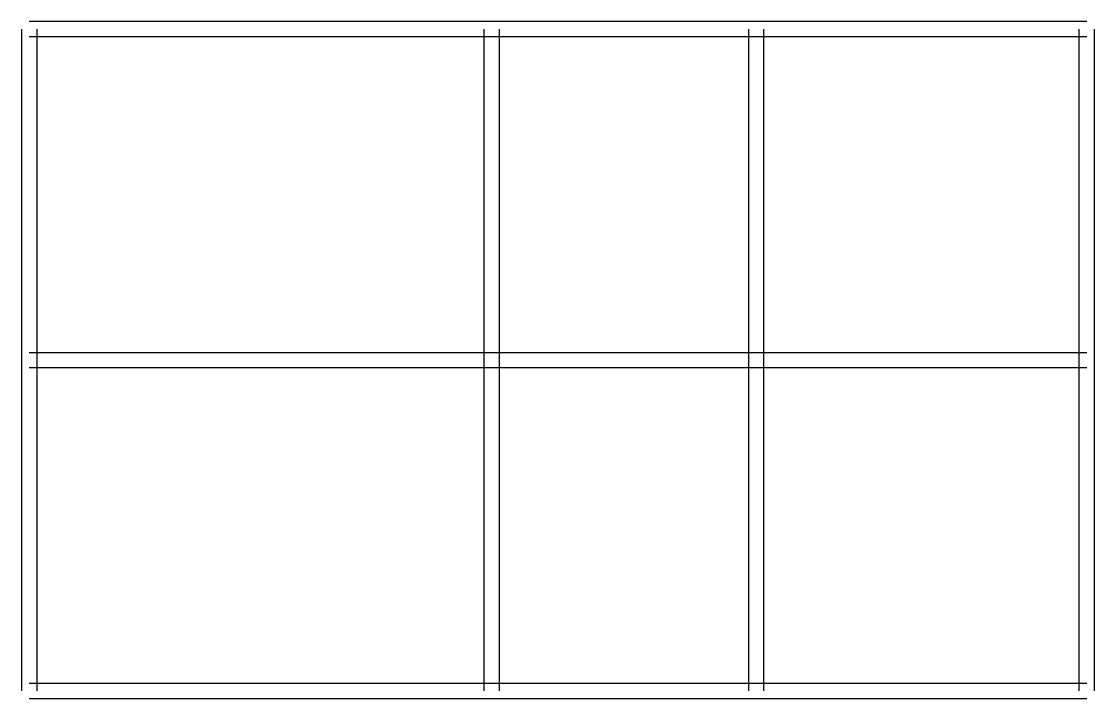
# Model space of a CAD drawing. Header units: metres. Extents: x -115 to 16115, y -115 to 10115.
import ezdxf

# ---------------------------------------------------------------- set-up
doc = ezdxf.new("R2010")
doc.units = ezdxf.units.M

msp = doc.modelspace()

# ---------------------------------------------------------------- linework, layer by layer
at = {"layer": 'WALL'}
for p, q in [((16000, 10115), (0, 10115)), ((-115, 10000), (-115, 0)), ((115, 10000), (115, 0)), ((6885, 5000), (6885, 10000)), ((7115, 5000), (7115, 10000)), ((10885, 5000), (10885, 10000)), ((11115, 5000), (11115, 10000)), ((15885, 0), (15885, 10000)), ((16115, 0), (16115, 10000)), ((16000, 9885), (0, 9885)), ((0, 5115), (7000, 5115)), ((7000, 5115), (11000, 5115)), ((11000, 5115), (16000, 5115)), ((0, 4885), (7000, 4885)), ((6885, 0), (6885, 5000)), ((7000, 4885), (11000, 4885)), ((7115, 0), (7115, 5000)), ((10885, 0), (10885, 5000)), ((11000, 4885), (16000, 4885)), ((11115, 0), (11115, 5000)), ((0, 115), (16000, 115)), ((0, -115), (16000, -115))]:
    msp.add_line(p, q, dxfattribs=at)

doc.saveas('drawing.dxf')
